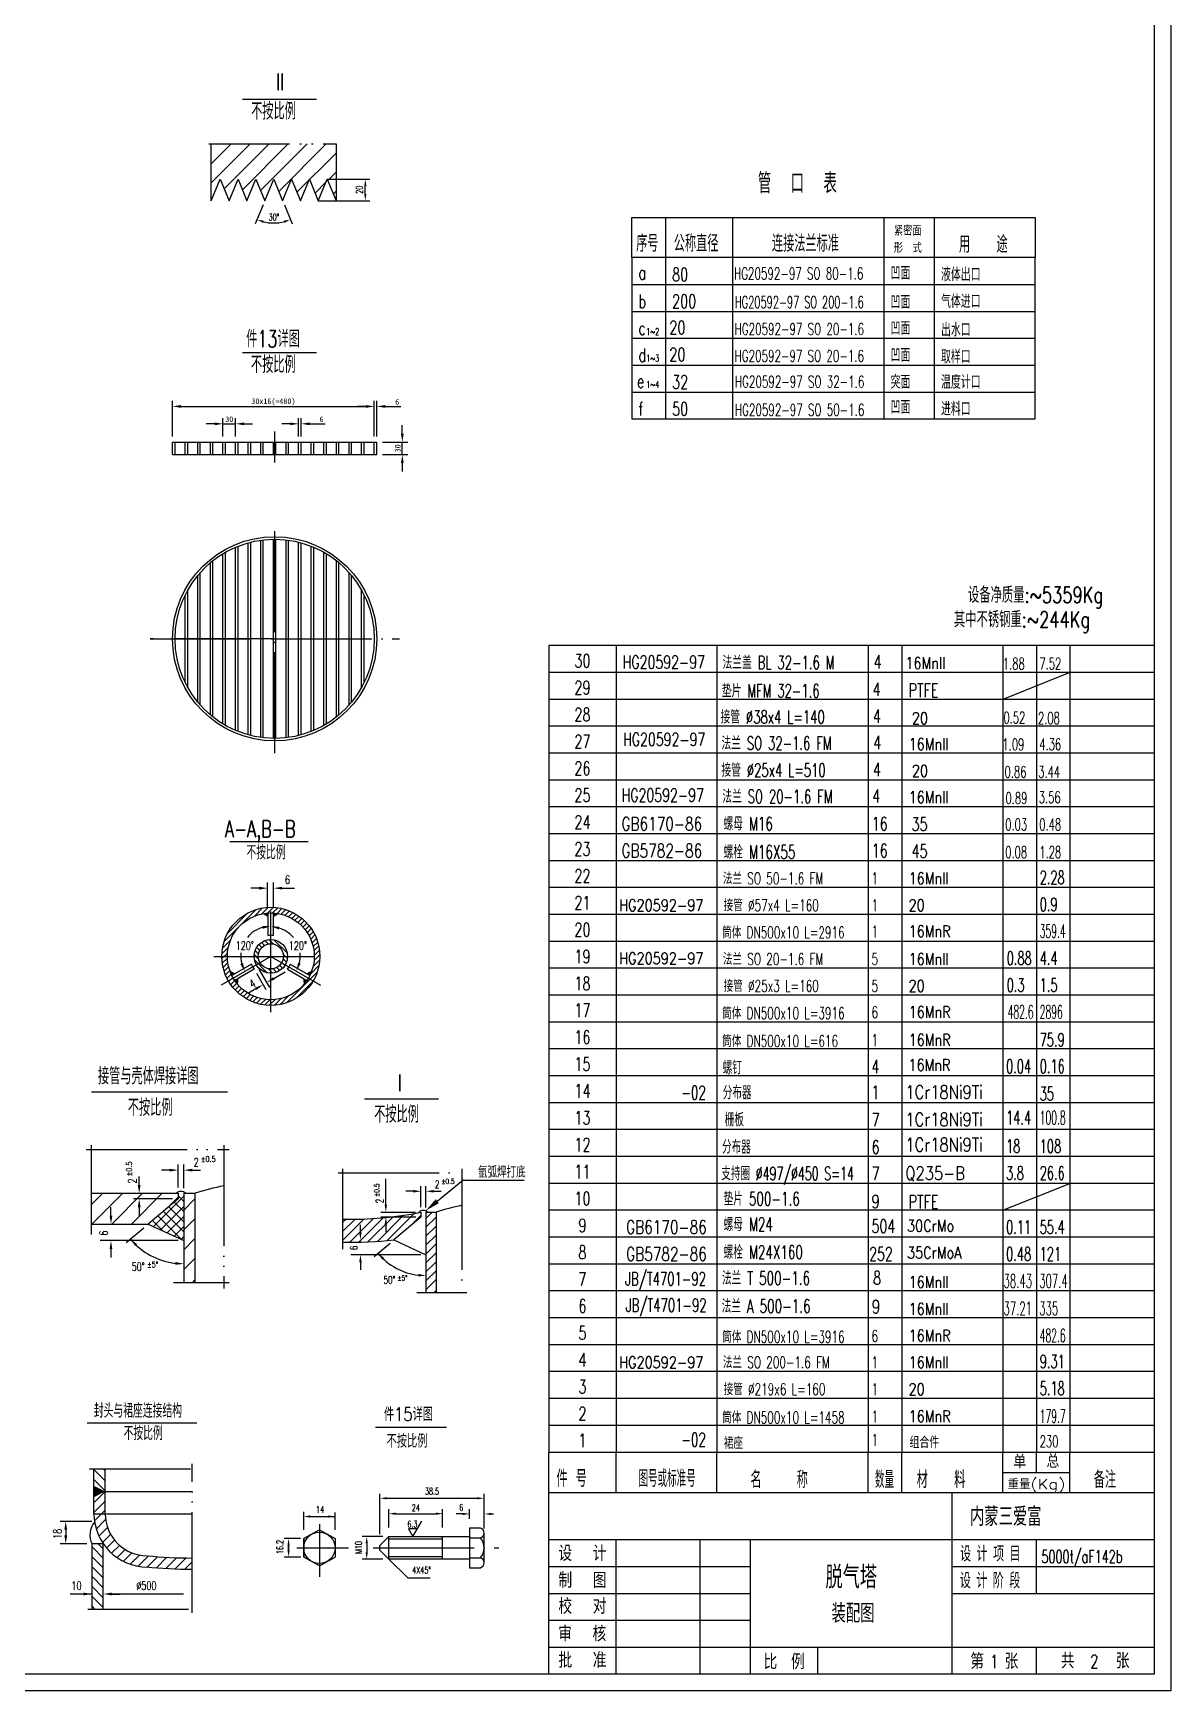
# Model space of a CAD drawing. Extents: x 20656 to 35402, y 221 to 10388.
# Drawn here: x 23724 to 27784, y 308 to 6227 of the extents above; entities that cross this region are included whole.
import ezdxf
from ezdxf.enums import TextEntityAlignment as Align

# ---------------------------------------------------------------- set-up
doc = ezdxf.new("R2010")
doc.units = 0
doc.header["$LTSCALE"] = 12
for name, pattern in [('ACAD_ISO05W100', [34, 24, -3, 0.5, -3, 0.5, -3]), ('DASHDOT-M', [36, 30, -3, 0, -3]), ('DIVIDE-M', [39, 30, -3, 0, -3, 0, -3])]:
    doc.linetypes.add(name, pattern=pattern)
doc.layers.get('0').update_dxf_attribs({"linetype": 'CONTINUOUS'})
for name, color, linetype in [('双点划线', 3, 'ACAD_ISO05W100'), ('粗实线', 4, 'CONTINUOUS'), ('细实线', 7, 'CONTINUOUS')]:
    doc.layers.add(name, color=color, linetype=linetype)
doc.styles.add('HLFSD', font='ROMANS', dxfattribs={"bigfont": 'hlfsd'})
doc.styles.add('HZ', font='romans.shx', dxfattribs={"width": 0.7, "height": 48, "bigfont": 'HLFSD.shx'})
doc.styles.add('ROMANS', font='ROMANS', dxfattribs={"width": 0.7, "height": 6})
doc.styles.add('STYLE1', font='', dxfattribs={"width": 0.7})
doc.styles.get('STYLE1').set_extended_font_data('SimSun')

# ---------------------------------------------------------------- blocks, each defined once
blk = doc.blocks.new('BIG')
at = {"layer": '粗实线', "color": 4, "linetype": 'Continuous'}
for p, q in [((0, 54), (180, 54)), ((0, 0), (0, 54)), ((120, 0), (120, 54)), ((0, 40), (180, 40)), ((20, 0), (20, 40)), ((45, 0), (45, 40)), ((60, 0), (60, 40))]:
    blk.add_line(p, q, dxfattribs=at)
at = {"layer": '细实线', "color": 7, "linetype": 'Continuous'}
for p, q in [((145, 24), (145, 40)), ((0, 32), (60, 32)), ((120, 32), (180, 32)), ((0, 24), (60, 24)), ((120, 24), (180, 24)), ((0, 16), (60, 16)), ((0, 8), (180, 8)), ((80, 0), (80, 8)), ((145, 0), (145, 8))]:
    blk.add_line(p, q, dxfattribs=at)
at = {"color": 7, "linetype": 'Continuous', "style": 'STYLE1', "width": 0.75}
for s, p in [('设   计', (10, 36.12)), ('制   图', (10, 28.12)), ('校   对', (10, 20.42)), ('审   核', (9.94, 12.22)), ('批   准', (10, 4.35)), ('比  例', (70, 3.91)), ('第   张', (132.5, 4.03)), ('共      张', (162.5, 4.15))]:
    blk.add_text(s, height=4, dxfattribs=at).set_placement(p, align=Align.MIDDLE)
at = {"color": 7, "linetype": 'Continuous', "style": 'STYLE1', "width": 0.6}
for s, p in [('设 计 项 目', (122.31, 33.94)), ('设 计 阶 段', (122.23, 25.96))]:
    blk.add_text(s, height=4, dxfattribs=at).set_placement(p)
blk = doc.blocks.new('MLR')
at = {"color": 4}
for p, q in [((0, 0), (0, 12)), ((0, 12), (180, 12)), ((20, 0), (20, 12)), ((50, 0), (50, 12)), ((95, 0), (95, 12)), ((105, 0), (105, 12)), ((135, 0), (135, 12)), ((145, 6), (145, 12)), ((155, 0), (155, 12))]:
    blk.add_line(p, q, dxfattribs=at)
blk.add_line((135, 6), (155, 6))
at = {"style": 'HZ'}
for s, p in [('单', (138.18, 7.18)), ('总', (148.03, 7.33))]:
    blk.add_text(s, height=4, dxfattribs=at).set_placement(p)
for s, width, p in [('件 号', 0.7, (2.27, 1.69)), ('图号或标准号', 0.492204, (26.68, 1.69)), ('名    称', 0.7, (59.95, 1.35)), ('数量', 0.471468, (97, 1.35)), ('材   料', 0.7, (109.4, 1.35)), ('备注', 0.7, (162.07, 1.35))]:
    blk.add_text(s, height=5, dxfattribs=dict(at, width=width)).set_placement(p)
at = {"style": 'HZ', "width": 1.077302}
blk.add_text('重量(Kg)', height=3, dxfattribs=at).set_placement((136.46, 1.01), (153.64, 1.01), align=Align.FIT)
blk = doc.blocks.new('MLF')
blk.add_line((180, 8), (0, 8))
at = {"color": 4}
for p, q in [((0, 8), (0, 0)), ((20, 8), (20, 0)), ((50, 8), (50, 0)), ((95, 8), (95, 0)), ((105, 8), (105, 0)), ((135, 8), (135, 0)), ((145, 8), (145, 0)), ((155, 8), (155, 0))]:
    blk.add_line(p, q, dxfattribs=at)

msp = doc.modelspace()

# ---------------------------------------------------------------- linework, layer by layer
at = {"color": 7, "linetype": 'Continuous'}
for p, q in [((24471.5, 5990.6), (24735.7, 5990.6)), ((25860.2, 5328.9), (27300.2, 5328.9)), ((25860.2, 5232.9), (27300.2, 5232.9)), ((25860.2, 5136.9), (27300.2, 5136.9)), ((24470.7, 5086), (24734.9, 5086)), ((25860.2, 5040.9), (27300.2, 5040.9)), ((25860.2, 4944.9), (27300.2, 4944.9)), ((25860.2, 4848.9), (27300.2, 4848.9)), ((24425.4, 3340.2), (24704.8, 3340.2)), ((24530.3, 3173.6), (24500.3, 3173.6)), ((24560.3, 3104.8), (24560.3, 3193.6)), ((24582.1, 3104.9), (24582.1, 3193.6)), ((24612.1, 3173.6), (24642.1, 3173.6)), ((24642.1, 3173.6), (24656, 3173.6)), ((24520.7, 2869.9), (24554.3, 2811.7)), ((24529.4, 2884.3), (24567.1, 2819.1)), ((24583, 2851.4), (24609, 2866.4)), ((24609, 2866.4), (24622.8, 2874.3)), ((24518.3, 2814), (24492.3, 2799)), ((23931.7, 2445.8), (24417.5, 2445.8)), ((24906.5, 2421.6), (25170.5, 2421.6)), ((24102.2, 2114.2), (24102.2, 2144.2)), ((24211.4, 2166.8), (24181.4, 2166.8)), ((24241.4, 2104.2), (24241.4, 2186.8)), ((24261.4, 2102.5), (24261.4, 2186.8)), ((24291.4, 2166.8), (24321.4, 2166.8)), ((24982.6, 2043.9), (24982.6, 2135.3)), ((25080.8, 2091.3), (25053.8, 2091.3)), ((25107.8, 2034.9), (25107.8, 2109.3)), ((25125.8, 2033.4), (25125.8, 2109.3)), ((25152.8, 2091.3), (25179.8, 2091.3)), ((24001.5, 2004.2), (24001.5, 2034.2)), ((24221.4, 2064.2), (24082.2, 2064.2)), ((24102.2, 2034.2), (24102.2, 2004.2)), ((24055.5, 1908.1), (24118.9, 1961.3)), ((24891.9, 1944.9), (24891.9, 1971.9)), ((25089.8, 1998.9), (24964.6, 1998.9)), ((24982.6, 1971.9), (24982.6, 1944.9)), ((24241.4, 1915.1), (23963.1, 1915.1)), ((24940.5, 1858.5), (24997.6, 1906.3)), ((24001.5, 1885.1), (24001.5, 1855.1)), ((25107.8, 1864.8), (24857.3, 1864.8)), ((24891.9, 1837.8), (24891.9, 1810.8)), ((23916.4, 1264.1), (24308.1, 1264.1)), ((24945.4, 1249.1), (25198.8, 1249.1)), ((24961.4, 867.1), (24961.4, 1011.1)), ((25333.4, 886.8), (25333.4, 1011.1)), ((24689.4, 882.1), (24689.4, 947.1)), ((24985.4, 995.1), (25309.4, 995.1)), ((24993.4, 891.1), (24993.4, 956.1)), ((25185.4, 891.1), (25185.4, 956.1)), ((25281.4, 921.9), (25281.4, 956.1)), ((23932.8, 912.7), (23820.1, 912.7)), ((24713.4, 930.1), (24801.4, 930.1)), ((24801.4, 882.1), (24801.4, 944.1)), ((25017.4, 940.1), (25161.4, 940.1)), ((25079.4, 858.1), (25111.4, 913.5)), ((25257.4, 939.1), (25233.4, 939.1)), ((25355.4, 939.1), (25367.4, 939.1)), ((23915.3, 832.5), (23820.1, 832.5)), ((23840.1, 882.7), (23840.1, 862.5)), ((24678.4, 851.1), (24619.4, 851.1)), ((24635.4, 808.1), (24635.4, 832.1)), ((24972.4, 858.1), (24898.4, 858.1)), ((24914.4, 834.1), (24914.4, 802.1)), ((24993.4, 850.1), (25185.4, 850.1)), ((25063.4, 885.8), (25079.4, 858.1)), ((25095.4, 885.8), (25063.4, 885.8)), ((24679.4, 785), (24619.4, 785)), ((24635.4, 827), (24635.4, 803)), ((24972.4, 778.1), (24898.4, 778.1)), ((25185.4, 786.1), (24993.4, 786.1)), ((24993.4, 778.1), (25060.9, 710.5)), ((25060.9, 710.5), (25140.9, 710.5)), ((23934, 653.3), (23856.1, 653.3)), ((24260.8, 653.3), (24004, 653.3)), ((24004, 653.3), (24034, 653.3))]:
    msp.add_line(p, q, dxfattribs=at)
at = {"color": 0, "linetype": 'Continuous'}
for p, q in [((24359.7, 5760), (24430.5, 5830.8)), ((24359.7, 5692.1), (24498.4, 5830.8)), ((24405.7, 5670.3), (24566.3, 5830.8)), ((24470.6, 5667.3), (24634.1, 5830.8)), ((24535.5, 5664.3), (24702, 5830.8)), ((24600.3, 5661.2), (24769.9, 5830.8)), ((24665.2, 5658.2), (24805, 5798)), ((24730.1, 5655.2), (24768.7, 5693.9)), ((24775.1, 5700.2), (24805, 5730.2)), ((24795, 5652.2), (24805, 5662.3)), ((24405.2, 2982.8), (24519.6, 3097.2)), ((24418.1, 3013.4), (24489, 3084.2)), ((24514.1, 3074), (24542.9, 3102.8)), ((24539.6, 3081.8), (24562.8, 3105)), ((24560.3, 3084.8), (24580.5, 3105)), ((24578.3, 3085.1), (24596.7, 3103.5)), ((24594.5, 3083.6), (24611.6, 3100.7)), ((24609.2, 3080.7), (24625.4, 3096.9)), ((24622.9, 3076.7), (24638.4, 3092.2)), ((24635.5, 3071.7), (24650.5, 3086.7)), ((24647.3, 3065.8), (24662, 3080.4)), ((24658.3, 3059.1), (24672.7, 3073.5)), ((24668.5, 3051.6), (24682.7, 3065.8)), ((24678, 3043.4), (24692.2, 3057.6)), ((24686.8, 3034.5), (24700.9, 3048.7)), ((24694.9, 3024.9), (24709.1, 3039.2)), ((24702.2, 3014.6), (24716.6, 3029)), ((24397.4, 2939.6), (24420.6, 2962.8)), ((24399.6, 2959.5), (24428.4, 2988.3)), ((24532.5, 2951.5), (24521.5, 2962.5)), ((24540, 2961.7), (24529.4, 2972.3)), ((24550, 2969.4), (24539.1, 2980.3)), ((24562.8, 2974.3), (24550.8, 2986.3)), ((24580.3, 2974.5), (24565, 2989.8)), ((24631.1, 2941.3), (24583.2, 2989.2)), ((24708.7, 3003.5), (24723.4, 3018.2)), ((24714.5, 2991.5), (24729.6, 3006.6)), ((24719.4, 2978.7), (24735, 2994.3)), ((24723.2, 2964.9), (24739.5, 2981.2)), ((24725.9, 2949.9), (24743.2, 2967.2)), ((24397.3, 2921.9), (24417.6, 2942.1)), ((24398.9, 2905.7), (24417.3, 2924.1)), ((24401.6, 2890.8), (24418.7, 2907.9)), ((24528.2, 2920.5), (24512.4, 2936.3)), ((24559.4, 2871.6), (24513.5, 2917.5)), ((24527.9, 2938.5), (24515.7, 2950.7)), ((24622.2, 2897.2), (24611.3, 2908.1)), ((24628.2, 2908.9), (24616.2, 2920.9)), ((24631.7, 2923.1), (24616.4, 2938.4)), ((24722.8, 2893.7), (24746.7, 2917.6)), ((24726.4, 2915), (24747, 2935.7)), ((24727.1, 2933.4), (24745.8, 2952.1)), ((24405.4, 2876.9), (24421.6, 2893.1)), ((24410.2, 2864), (24425.7, 2879.5)), ((24415.7, 2851.8), (24430.7, 2866.8)), ((24421.9, 2840.4), (24436.6, 2855)), ((24428.9, 2829.7), (24443.3, 2844.1)), ((24578.2, 2870.5), (24562.4, 2886.3)), ((24592.6, 2873.8), (24580.4, 2886)), ((24604.4, 2879.6), (24593.4, 2890.6)), ((24614.2, 2887.5), (24603.6, 2898.1)), ((24629.2, 2764.8), (24737.6, 2873.2)), ((24713.6, 2866.9), (24744, 2897.3)), ((24436.5, 2819.6), (24450.7, 2833.8)), ((24444.8, 2810.2), (24458.9, 2824.4)), ((24453.7, 2801.4), (24467.8, 2815.6)), ((24463.2, 2793.3), (24477.4, 2807.5)), ((24473.4, 2785.8), (24487.8, 2800.2)), ((24484.2, 2778.9), (24498.9, 2793.6)), ((24495.8, 2772.8), (24510.8, 2787.9)), ((24508, 2767.4), (24523.7, 2783)), ((24605.1, 2758.4), (24635.5, 2788.8)), ((24662.3, 2780.3), (24722.1, 2840)), ((24521.1, 2762.8), (24537.5, 2779.2)), ((24535.2, 2759.2), (24552.5, 2776.5)), ((24550.3, 2756.6), (24568.9, 2775.3)), ((24566.7, 2755.3), (24587.3, 2776)), ((24584.7, 2755.7), (24608.6, 2779.6)), ((23930.8, 2042.4), (23972.6, 2084.2)), ((23933.4, 1974.2), (24043.3, 2084.2)), ((24004.1, 1974.2), (24114, 2084.2)), ((24074.8, 1974.2), (24184.8, 2084.2)), ((24204.4, 2033), (24241.4, 2070.1)), ((24261.4, 2023.8), (24301.4, 2063.8)), ((25125.8, 1994.4), (25148.4, 2016.9)), ((24261.4, 1953.1), (24301.4, 1993.1)), ((24828.3, 1915.6), (24905.1, 1992.4)), ((24828.3, 1979.3), (24841.1, 1992)), ((24828.3, 1947.5), (24872.6, 1991.8)), ((24854, 1909.5), (24938.5, 1994)), ((24885.9, 1909.6), (24973, 1996.7)), ((24918.7, 1910.6), (25008.6, 2000.5)), ((24952.4, 1912.5), (25045.5, 2005.6)), ((24987.1, 1915.3), (25083.9, 2012.1)), ((25074.5, 1970.9), (25107.8, 2004.3)), ((25125.8, 1962.6), (25161.8, 1998.6)), ((25125.8, 1930.7), (25161.8, 1966.7)), ((24261.4, 1882.4), (24301.4, 1922.4)), ((25125.8, 1898.9), (25161.8, 1934.9)), ((25125.8, 1867.1), (25161.8, 1903.1)), ((24261.4, 1811.7), (24301.4, 1851.7)), ((25125.8, 1835.3), (25161.8, 1871.3)), ((25125.8, 1803.5), (25161.8, 1839.5)), ((25125.8, 1771.6), (25161.8, 1807.6)), ((25125.8, 1739.8), (25161.8, 1775.8)), ((24292.5, 1764.5), (24301.4, 1773.4)), ((25153.8, 1729.2), (25161.8, 1737.2)), ((23980.8, 1057.6), (23940.8, 1097.6)), ((23980.8, 1092.9), (23974, 1099.7)), ((23980.8, 1022.2), (23940.8, 1062.2)), ((23942.5, 981.4), (23980.8, 1019.7)), ((23940.8, 944.3), (23980.8, 984.3)), ((23942.5, 914.4), (23980.8, 952.7)), ((23948.8, 885.3), (23982.3, 918.8)), ((23958.5, 859.7), (23989.2, 890.3)), ((23974, 814.7), (23956.2, 832.5)), ((23971.1, 836.9), (24000.2, 866)), ((23986.1, 816.6), (24014.5, 845)), ((23974, 781.6), (23934, 821.6)), ((23974, 746.2), (23934, 786.2)), ((24003.6, 798.6), (24031.9, 827)), ((24023.3, 783.1), (24052.2, 812)), ((24045.6, 769.9), (24075.8, 800.2)), ((24070.5, 759.5), (24103.3, 792.3)), ((24098.8, 752.4), (24135.6, 789.3)), ((24131.2, 749.5), (24168.1, 786.4)), ((24163.7, 746.7), (24201.3, 784.3)), ((24196.9, 744.5), (24235.1, 782.7)), ((24230.6, 742.9), (24269.7, 781.9)), ((23974, 710.8), (23934, 750.8)), ((23974, 675.5), (23934, 715.5)), ((24265.1, 742), (24290.8, 767.7)), ((23974, 640.1), (23934, 680.1)), ((23974, 604.8), (23934, 644.8)), ((23943.7, 599.7), (23934, 609.4))]:
    msp.add_line(p, q, dxfattribs=at)
at = {"color": 4, "linetype": 'Continuous'}
for p, q in [((24359.7, 5627.9), (24391.5, 5704.7)), ((24391.5, 5704.7), (24423.3, 5627.9)), ((24423.3, 5627.9), (24455.1, 5704.7)), ((24455.1, 5704.7), (24486.9, 5627.9)), ((24486.9, 5627.9), (24518.7, 5704.7)), ((24518.7, 5704.7), (24550.5, 5627.9)), ((24550.5, 5627.9), (24582.3, 5704.7)), ((24582.3, 5704.7), (24614.2, 5627.9)), ((24614.2, 5627.9), (24646, 5704.7)), ((24646, 5704.7), (24677.8, 5627.9)), ((24677.8, 5627.9), (24709.6, 5704.7)), ((24709.6, 5704.7), (24741.4, 5627.9)), ((24741.4, 5627.9), (24773.2, 5704.7)), ((24773.2, 5704.7), (24805, 5627.9)), ((25860.2, 5424.9), (25860.2, 5568.9)), ((25860.2, 5568.9), (27300.2, 5568.9)), ((25980.2, 5568.9), (25980.2, 5424.9)), ((26220.2, 5568.9), (26220.2, 5424.9)), ((26760.2, 5568.9), (26760.2, 5424.9)), ((26940.2, 5568.9), (26940.2, 5424.9)), ((27300.2, 5568.9), (27300.2, 5424.9)), ((25860.2, 5424.9), (25860.2, 5328.9)), ((27300.2, 5424.9), (25860.2, 5424.9)), ((25980.2, 5424.9), (25980.2, 5328.9)), ((26220.2, 5424.9), (26220.2, 5328.9)), ((26760.2, 5424.9), (26760.2, 5328.9)), ((26940.2, 5424.9), (26940.2, 5328.9)), ((27300.2, 5328.9), (27300.2, 5424.9)), ((25860.2, 5328.9), (25860.2, 5232.9)), ((25980.2, 5328.9), (25980.2, 5232.9)), ((26220.2, 5328.9), (26220.2, 5232.9)), ((26760.2, 5328.9), (26760.2, 5232.9)), ((26940.2, 5328.9), (26940.2, 5232.9)), ((27300.2, 5232.9), (27300.2, 5328.9)), ((25860.2, 5232.9), (25860.2, 5136.9)), ((25980.2, 5232.9), (25980.2, 5136.9)), ((26220.2, 5232.9), (26220.2, 5136.9)), ((26760.2, 5232.9), (26760.2, 5136.9)), ((26940.2, 5232.9), (26940.2, 5136.9)), ((27300.2, 5136.9), (27300.2, 5232.9)), ((25860.2, 5136.9), (25860.2, 5040.9)), ((25980.2, 5136.9), (25980.2, 5040.9)), ((26220.2, 5136.9), (26220.2, 5040.9)), ((26760.2, 5136.9), (26760.2, 5040.9)), ((26940.2, 5136.9), (26940.2, 5040.9)), ((27300.2, 5040.9), (27300.2, 5136.9)), ((25860.2, 5040.9), (25860.2, 4944.9)), ((25980.2, 5040.9), (25980.2, 4944.9)), ((26220.2, 5040.9), (26220.2, 4944.9)), ((26760.2, 5040.9), (26760.2, 4944.9)), ((26940.2, 5040.9), (26940.2, 4944.9)), ((27300.2, 4944.9), (27300.2, 5040.9)), ((25860.2, 4944.9), (25860.2, 4848.9)), ((25980.2, 4944.9), (25980.2, 4848.9)), ((26220.2, 4944.9), (26220.2, 4848.9)), ((26760.2, 4944.9), (26760.2, 4848.9)), ((26940.2, 4944.9), (26940.2, 4848.9)), ((27300.2, 4848.9), (27300.2, 4944.9)), ((24221.3, 4766.6), (24950.3, 4766.6)), ((24221.3, 4721.6), (24221.3, 4766.6)), ((24230.3, 4721.6), (24230.3, 4766.6)), ((24266.3, 4721.6), (24266.3, 4766.6)), ((24275.3, 4721.6), (24275.3, 4766.6)), ((24311.3, 4721.6), (24311.3, 4766.6)), ((24320.3, 4721.6), (24320.3, 4766.6)), ((24356.3, 4721.6), (24356.3, 4766.6)), ((24365.3, 4721.6), (24365.3, 4766.6)), ((24401.3, 4721.6), (24401.3, 4766.6)), ((24410.3, 4721.6), (24410.3, 4766.6)), ((24446.3, 4721.6), (24446.3, 4766.6)), ((24455.3, 4721.6), (24455.3, 4766.6)), ((24491.3, 4721.6), (24491.3, 4766.6)), ((24500.3, 4721.6), (24500.3, 4766.6)), ((24536.3, 4721.6), (24536.3, 4766.6)), ((24545.3, 4721.6), (24545.3, 4766.6)), ((24581.3, 4721.6), (24581.3, 4766.6)), ((24590.3, 4721.6), (24590.3, 4766.6)), ((24626.3, 4721.6), (24626.3, 4766.6)), ((24635.3, 4721.6), (24635.3, 4766.6)), ((24671.3, 4721.6), (24671.3, 4766.6)), ((24680.3, 4721.6), (24680.3, 4766.6)), ((24716.3, 4721.6), (24716.3, 4766.6)), ((24725.3, 4721.6), (24725.3, 4766.6)), ((24761.3, 4721.6), (24761.3, 4766.6)), ((24770.3, 4721.6), (24770.3, 4766.6)), ((24806.3, 4721.6), (24806.3, 4766.6)), ((24815.3, 4721.6), (24815.3, 4766.6)), ((24851.3, 4721.6), (24851.3, 4766.6)), ((24860.3, 4721.6), (24860.3, 4766.6)), ((24896.3, 4721.6), (24896.3, 4766.6)), ((24905.3, 4721.6), (24905.3, 4766.6)), ((24941.3, 4721.6), (24941.3, 4766.6)), ((24950.3, 4721.6), (24950.3, 4766.6)), ((24221.3, 4721.6), (24950.3, 4721.6)), ((24562.1, 3004.6), (24562.1, 3084.9)), ((24582.1, 3004.6), (24582.1, 3084.9)), ((24502.8, 2901.7), (24433.2, 2861.6)), ((24641.5, 2901.7), (24711.1, 2861.6)), ((24512.8, 2884.4), (24443.2, 2844.2)), ((24631.5, 2884.4), (24701.1, 2844.2)), ((23930.8, 2084.2), (24241.4, 2084.2)), ((24241.4, 2084.2), (24241.4, 2064.2)), ((24261.4, 2084.2), (24261.4, 1764.5)), ((24261.4, 2084.2), (24301.4, 2084.2)), ((24301.4, 2084.2), (24301.4, 1764.5)), ((24241.4, 2064.2), (24134.2, 1974.2)), ((25107.8, 2016.9), (25107.8, 1998.9)), ((25125.8, 2016.9), (25125.8, 1729.2)), ((25125.8, 2016.9), (25161.8, 2016.9)), ((25161.8, 2016.9), (25161.8, 1729.2)), ((23930.8, 1974.2), (24134.2, 1974.2)), ((24134.2, 1974.2), (24261.4, 1915.1)), ((25107.8, 1998.9), (25011.3, 1917.9)), ((25011.3, 1917.9), (25125.8, 1864.8)), ((23940.8, 939.7), (23940.8, 1099.7)), ((23980.8, 939.7), (23980.8, 1099.7)), ((23980.8, 939.7), (23980.8, 1099.7)), ((23980.8, 1019.7), (24290.8, 1019.7)), ((25281.4, 888.9), (25281.4, 747.3)), ((25320.5, 888.9), (25281.4, 888.9)), ((23934, 599.7), (23934, 832.5)), ((23974, 832.5), (23934, 832.5)), ((23974, 599.7), (23974, 832.5)), ((24745.4, 882.1), (24689.4, 851.1)), ((24689.4, 851.1), (24689.4, 785)), ((24689.4, 785), (24689.4, 851.1)), ((24745.4, 882.1), (24801.4, 851.1)), ((24801.4, 851.1), (24801.4, 785)), ((24993.4, 858.1), (24961.4, 826.1)), ((24993.4, 858.1), (25281.4, 858.1)), ((24993.4, 778.1), (24993.4, 858.1)), ((25185.4, 778.1), (25185.4, 858.1)), ((25281.4, 853.5), (25320.5, 853.5)), ((25333.4, 764.6), (25333.4, 871.5)), ((24745.4, 754.1), (24689.4, 785)), ((24745.4, 754.1), (24801.4, 785)), ((24961.4, 810.1), (24961.4, 826.1)), ((24993.4, 778.1), (24961.4, 810.1)), ((25281.4, 778.1), (24993.4, 778.1)), ((25281.4, 782.7), (25320.5, 782.7)), ((25281.4, 747.3), (25320.5, 747.3))]:
    msp.add_line(p, q, dxfattribs=at)
for p, q in [((24544.4, 5613.1), (24516.5, 5545.8)), ((24620.3, 5613.1), (24648.2, 5545.8)), ((24221.3, 4786.6), (24221.3, 4913.7)), ((24941.3, 4786.6), (24941.3, 4913.7)), ((24950.3, 4786.6), (24950.3, 4913.7)), ((24251.3, 4893.7), (24911.3, 4893.7)), ((24911.3, 4893.7), (24881.3, 4893.7)), ((24980.3, 4893.7), (25036.1, 4893.7)), ((24371.3, 4831.6), (24341.3, 4831.6)), ((24401.3, 4786.6), (24401.3, 4851.6)), ((24401.3, 4831.6), (24446.3, 4831.6)), ((24446.3, 4786.6), (24446.3, 4851.6)), ((24476.3, 4831.6), (24506.3, 4831.6)), ((24641.3, 4831.6), (24611.3, 4831.6)), ((24671.3, 4786.6), (24671.3, 4851.6)), ((24680.3, 4786.6), (24680.3, 4851.6)), ((24710.3, 4831.6), (24766.1, 4831.6)), ((25041.4, 4796.6), (25041.4, 4826.6)), ((24970.3, 4766.6), (25061.4, 4766.6)), ((25041.4, 4721.6), (25041.4, 4766.6)), ((24970.3, 4721.6), (25061.4, 4721.6)), ((25041.4, 4691.6), (25041.4, 4661.6)), ((27424.4, 3943.5), (27184.4, 3847.5)), ((24153.4, 1965.3), (24261.4, 2073.3)), ((24261.4, 2054.5), (24241.4, 2074.5)), ((27184.4, 2023.5), (27424.4, 2119.5)), ((24178, 1953.9), (24261.4, 2037.3)), ((24261.4, 1946.7), (24188.4, 2019.7)), ((24261.4, 1982.6), (24208, 2036.1)), ((24261.4, 2018.5), (24227.5, 2052.5)), ((24186.3, 1950), (24149.4, 1986.9)), ((24253.3, 1918.9), (24168.9, 2003.3)), ((24202.5, 1942.5), (24261.4, 2001.4)), ((24227, 1931.1), (24261.4, 1965.5)), ((24251.6, 1919.7), (24261.4, 1929.6))]:
    msp.add_line(p, q)
at = {"color": 1, "linetype": 'DASHDOT-M'}
for p, q in [((24585.8, 4693.5), (24585.8, 4804.3)), ((24585.8, 3655.8), (24585.8, 4461.9)), ((24140.9, 4064), (25031.3, 4064)), ((24585.8, 4064), (24140.9, 4064)), ((24572.1, 2730.4), (24572.1, 3135.2)), ((24368.9, 2930.2), (24776.5, 2930.2)), ((24572.1, 2930.2), (24394.7, 2827.8)), ((24572.1, 2930.2), (24749.6, 2827.8)), ((23940.8, 939.7), (24290.8, 939.7)), ((24745.4, 903.1), (24745.4, 714.1)), ((24665.4, 818.1), (24849.4, 818.1)), ((24937.4, 818.1), (25385.4, 818.1))]:
    msp.add_line(p, q, dxfattribs=at)
at = {"color": 3, "linetype": 'DIVIDE-M'}
for p, q in [((23930.8, 2255.8), (23930.8, 1937.2)), ((24404, 2255.8), (24404, 1744.6)), ((23913.2, 2240.3), (24423.9, 2240.3)), ((24812.4, 2157.4), (25272.1, 2157.4)), ((24828.3, 2171.3), (24828.3, 1884.6)), ((25254.2, 2171.3), (25254.2, 1711.3)), ((24423.9, 1764.5), (24225, 1764.5)), ((25272.1, 1729.2), (25093, 1729.2)), ((23924.8, 1099.7), (24304.7, 1099.7)), ((24290.8, 586), (24290.8, 1118)), ((23918.7, 599.7), (24309.1, 599.7))]:
    msp.add_line(p, q, dxfattribs=at)
at = {"color": 4}
msp.add_line((26164.4, 1927.5), (26164.4, 1831.5), dxfattribs=at)
at = {"color": 4, "linetype": 'Continuous'}
for centre, radius in [((24572.1, 2930.2), 175), ((24572.1, 2930.2), 155), ((24572.1, 2930.2), 60), ((24572.1, 2930.2), 45), ((24745.4, 818.1), 56)]:
    msp.add_circle(centre, radius, dxfattribs=at)
msp.add_arc((24582.3, 5704.7), 156, 256.32624, 283.67376)
at = {"color": 7, "linetype": 'Continuous'}
for centre, radius, start, end in [((24572.1, 2930.2), 107.4, 106.06423, 141.24747), ((24572.1, 2930.2), 104.9, 39.92197, 73.55039), ((24572.1, 2930.2), 107.4, 173.27897, 193.93577), ((24572.1, 2930.2), 104.9, 346.44961, 6.83488), ((24261.4, 2080.9), 248.8, 220, 263.08851), ((25125.8, 2014), 224, 220, 263.08851)]:
    msp.add_arc(centre, radius, start, end, dxfattribs=at)
at = {"color": 4, "linetype": 'Continuous'}
for centre, radius, start, end in [((24572.1, 2930.2), 75, 82.33774, 97.66226), ((24572.1, 2930.2), 75, 202.33774, 217.66226), ((24572.1, 2930.2), 75, 322.33774, 337.66226), ((24251.5, 2067.9), 23.2, 44.38461, 135.61539), ((24672.7, 880.5), 1259.6, 102.3133, 107.14057), ((25116.9, 2002.3), 20.9, 44.38461, 141.0861), ((25496, 933.6), 1133.7, 102.3133, 107.14057), ((23996.1, 864.1), 69.7, 139.48652, 207.0065), ((24130.8, 939.7), 190, 180, 270), ((24130.8, 939.7), 150, 180, 270), ((25314.8, 871.2), 18.6, 287.94404, 72.05596), ((25278.3, 818.1), 55.1, 320.04294, 39.95706), ((24290.5, 2392.3), 1610.5, 264.31087, 270.0125), ((25314.8, 765), 18.6, 287.94404, 72.05596), ((24290.5, 2392.3), 1650.5, 264.31087, 270.0125)]:
    msp.add_arc(centre, radius, start, end, dxfattribs=at)
for points in [[(24544.2, 5549.4), (24546.7, 5557), (24522.7, 5560.6)], [(24618, 5557), (24620.5, 5549.4), (24642, 5560.6)], [(24251.3, 4898.7), (24251.3, 4888.7), (24221.3, 4893.7)], [(24911.3, 4898.7), (24911.3, 4888.7), (24941.3, 4893.7)], [(24980.3, 4898.7), (24980.3, 4888.7), (24950.3, 4893.7)], [(24371.3, 4836.6), (24371.3, 4826.6), (24401.3, 4831.6)], [(24476.3, 4836.6), (24476.3, 4826.6), (24446.3, 4831.6)], [(24641.3, 4836.6), (24641.3, 4826.6), (24671.3, 4831.6)], [(24710.3, 4836.6), (24710.3, 4826.6), (24680.3, 4831.6)], [(25036.4, 4796.6), (25046.4, 4796.6), (25041.4, 4766.6)], [(25036.4, 4691.6), (25046.4, 4691.6), (25041.4, 4721.6)]]:
    msp.add_solid(points)
at = {"color": 7, "linetype": 'Continuous'}
for points in [[(24530.3, 3178.6), (24530.3, 3168.6), (24560.3, 3173.6)], [(24612.1, 3178.6), (24612.1, 3168.6), (24582.1, 3173.6)], [(24562.1, 3084.9), (24562.1, 3069.8), (24542.6, 3082.4)], [(24582.1, 3084.9), (24582.1, 3069.8), (24601.6, 3082.4)], [(24541.7, 3038.3), (24543.1, 3028.4), (24572.1, 3037.6)], [(24601.1, 3025.8), (24602.5, 3035.7), (24572.1, 3037.9)], [(24472.6, 2906.3), (24463.3, 2902.5), (24479.2, 2876.6)], [(24678.7, 2903.8), (24669.4, 2907.5), (24662.9, 2877.8)], [(24433.2, 2861.6), (24446.2, 2869.1), (24425.6, 2879.7)], [(24443.2, 2844.2), (24456.2, 2851.8), (24455.1, 2828.6)], [(24580.5, 2855.7), (24585.5, 2847.1), (24557.1, 2836.4)], [(24701.1, 2844.2), (24688, 2851.8), (24689.2, 2828.6)], [(24711.1, 2861.6), (24698, 2869.1), (24718.7, 2879.7)], [(24515.8, 2818.4), (24520.8, 2809.7), (24544.3, 2829)], [(24211.4, 2161.8), (24211.4, 2171.8), (24241.4, 2166.8)], [(24291.4, 2161.8), (24291.4, 2171.8), (24261.4, 2166.8)], [(24107.2, 2114.2), (24097.2, 2114.2), (24102.2, 2084.2)], [(25080.8, 2086.8), (25080.8, 2095.8), (25107.8, 2091.3)], [(25152.8, 2086.8), (25152.8, 2095.8), (25125.8, 2091.3)], [(24107.2, 2034.2), (24097.2, 2034.2), (24102.2, 2064.2)], [(24987.1, 2043.9), (24978.1, 2043.9), (24982.6, 2016.9)], [(24006.5, 2004.2), (23996.5, 2004.2), (24001.5, 1974.2)], [(24987.1, 1971.9), (24978.1, 1971.9), (24982.6, 1998.9)], [(24006.5, 1885.1), (23996.5, 1885.1), (24001.5, 1915.1)], [(24095.1, 1902.6), (24087.8, 1895.8), (24070.8, 1921)], [(24896.4, 1944.9), (24887.4, 1944.9), (24891.9, 1917.9)], [(24231.8, 1838.9), (24231.2, 1828.9), (24261.4, 1832.1)], [(24896.4, 1837.8), (24887.4, 1837.8), (24891.9, 1864.8)], [(24976.1, 1853.5), (24969.6, 1847.3), (24954.3, 1870)], [(25099.2, 1796.2), (25098.6, 1787.2), (25125.8, 1790)], [(23940.8, 1039.3), (23980.8, 1019.7), (23940.8, 998.8)], [(24985.4, 999.1), (24985.4, 991.1), (24961.4, 995.1)], [(25309.4, 999.1), (25309.4, 991.1), (25333.4, 995.1)], [(23845.1, 882.7), (23835.1, 882.7), (23840.1, 912.7)], [(24713.4, 934.1), (24713.4, 926.1), (24689.4, 930.1)], [(24777.4, 934.1), (24777.4, 926.1), (24801.4, 930.1)], [(25017.4, 944.1), (25017.4, 936.1), (24993.4, 940.1)], [(25161.4, 944.1), (25161.4, 936.1), (25185.4, 940.1)], [(25257.4, 943.1), (25257.4, 935.1), (25281.4, 939.1)], [(25358.4, 943.1), (25358.4, 935.1), (25334.4, 939.1)], [(23845.1, 862.5), (23835.1, 862.5), (23840.1, 832.5)], [(24631.4, 827), (24639.4, 827), (24635.4, 851)], [(24910.4, 834.1), (24918.4, 834.1), (24914.4, 858.1)], [(24631.4, 810.1), (24639.4, 810.1), (24635.4, 786.1)], [(24910.4, 802.1), (24918.4, 802.1), (24914.4, 778.1)], [(23904, 648.3), (23904, 658.3), (23934, 653.3)], [(24004, 648.3), (24004, 658.3), (23974, 653.3)], [(24004, 648.3), (24004, 658.3), (23974, 653.3)]]:
    msp.add_solid(points, dxfattribs=at)
at = {"layer": '双点划线', "color": 3, "linetype": 'ACAD_ISO05W100'}
for p, q in [((24351.3, 5830.8), (24805, 5830.8)), ((24359.7, 5627.9), (24359.7, 5830.8)), ((24805, 5830.8), (24805, 5627.9))]:
    msp.add_line(p, q, dxfattribs=at)
at = {"layer": '粗实线', "color": 4, "linetype": 'Continuous'}
for p, q in [((27724.4, 10327.5), (27724.4, 367.5)), ((24446.3, 3737), (24446.3, 4390.9)), ((24455.3, 3733.3), (24455.3, 4394.6)), ((24491.3, 3721.3), (24491.3, 4406.7)), ((24500.3, 3718.9), (24500.3, 4409)), ((24536.3, 3711.9), (24536.3, 4416)), ((24545.3, 3710.8), (24545.3, 4417.1)), ((24581.3, 3708.5), (24581.3, 4419.4)), ((24590.3, 3708.5), (24590.3, 4419.4)), ((24626.3, 3710.8), (24626.3, 4417.1)), ((24635.3, 3711.9), (24635.3, 4416)), ((24671.3, 3718.9), (24671.3, 4409)), ((24680.3, 3721.3), (24680.3, 4406.7)), ((24716.3, 3733.3), (24716.3, 4394.6)), ((24725.3, 3737), (24725.3, 4390.9)), ((24356.3, 3792.5), (24356.3, 4335.5)), ((24365.3, 3785.1), (24365.3, 4342.8)), ((24401.3, 3760.1), (24401.3, 4367.8)), ((24410.3, 3754.8), (24410.3, 4373.1)), ((24761.3, 3754.8), (24761.3, 4373.1)), ((24770.3, 3760.1), (24770.3, 4367.8)), ((24806.3, 3785.1), (24806.3, 4342.8)), ((24815.3, 3792.5), (24815.3, 4335.5)), ((24311.3, 3838.1), (24311.3, 4289.9)), ((24320.3, 3827.6), (24320.3, 4300.4)), ((24851.3, 3827.6), (24851.3, 4300.4)), ((24860.3, 3838.1), (24860.3, 4289.9)), ((24266.3, 3908.1), (24266.3, 4219.8)), ((24275.3, 3890.8), (24275.3, 4237.1)), ((24896.3, 3890.8), (24896.3, 4237.1)), ((24905.3, 3908.1), (24905.3, 4219.8)), ((27724.4, 367.5), (20956.4, 367.5))]:
    msp.add_line(p, q, dxfattribs=at)
for radius in [364.5, 355.5]:
    msp.add_circle((24585.8, 4064), radius, dxfattribs=at)
for centre, radius, start, end in [((24865.7, 3171.5), 1179.8, 268.18499, 281.84514), ((24865.7, 3171.3), 1261.8, 268.30298, 276.62919)]:
    msp.add_arc(centre, radius, start, end, dxfattribs=at)
at = {"layer": '细实线', "color": 7, "linetype": 'Continuous'}
for p, q in [((27784.4, 10387.5), (27784.4, 307.5)), ((27784.4, 307.5), (20656.4, 307.5))]:
    msp.add_line(p, q, dxfattribs=at)
at = {"layer": '细实线', "color": 7}
for p, q in [((24773.2, 5704.7), (24925.4, 5704.7)), ((24741.4, 5627.9), (24925.4, 5627.9)), ((24909.4, 5651.9), (24909.4, 5680.7)), ((24964.6, 2016.9), (25088.3, 2016.9))]:
    msp.add_line(p, q, dxfattribs=at)
at = {"layer": '细实线'}
for p, q in [((25166.3, 2056), (25257.6, 2131)), ((25257.6, 2131), (25476.6, 2131))]:
    msp.add_line(p, q, dxfattribs=at)
at = {"layer": '细实线', "color": 7}
for points in [[(24905.4, 5680.7), (24913.4, 5680.7), (24909.4, 5704.7)], [(24905.4, 5651.9), (24913.4, 5651.9), (24909.4, 5627.9)]]:
    msp.add_solid(points, dxfattribs=at)
at = {"layer": '细实线'}
msp.add_solid([(25172, 2049), (25124.6, 2021.7), (25160.6, 2062.9)], dxfattribs=at)

# ---------------------------------------------------------------- block references
at = {"xscale": 12, "yscale": 12, "zscale": 12}
for name, p in [('MLF', (25564.4, 3943.5)), ('MLF', (25564.4, 3847.5)), ('MLF', (25564.4, 3751.5)), ('MLF', (25564.4, 3655.5)), ('MLF', (25564.4, 3559.5)), ('MLF', (25564.4, 3463.5)), ('MLF', (25564.4, 3367.5)), ('MLF', (25564.4, 3271.5)), ('MLF', (25564.4, 3175.5)), ('MLF', (25564.4, 3079.5)), ('MLF', (25564.4, 2983.5)), ('MLF', (25564.4, 2887.5)), ('MLF', (25564.4, 2791.5)), ('MLF', (25564.4, 2695.5)), ('MLF', (25564.4, 2599.5)), ('MLF', (25564.4, 2503.5)), ('MLF', (25564.4, 2407.5)), ('MLF', (25564.4, 2311.5)), ('MLF', (25564.4, 2215.5)), ('MLF', (25564.4, 2119.5)), ('MLF', (25564.4, 2023.5)), ('MLF', (25564.4, 1927.5)), ('MLF', (25564.4, 1831.5)), ('MLF', (25564.4, 1735.5)), ('MLF', (25564.4, 1639.5)), ('MLF', (25564.4, 1543.5)), ('MLF', (25564.4, 1447.5)), ('MLF', (25564.4, 1351.5)), ('MLF', (25564.4, 1255.5)), ('MLF', (25564.4, 1159.5)), ('MLR', (25564.4, 1015.5))]:
    msp.add_blockref(name, p, dxfattribs=at)
at = {"layer": '粗实线', "color": 4, "linetype": 'Continuous', "xscale": 12, "yscale": 12, "zscale": 12}
msp.add_blockref('BIG', (25564.4, 367.5), dxfattribs=at)

# ---------------------------------------------------------------- texts
at = {"color": 7, "linetype": 'Continuous'}
for s, height, style, width, p in [('II', 60, 'HLFSD', 0.7, (24590.9, 6022.9)), ('不按比例', 60, 'HLFSD', 0.7, (24501.9, 5918)), ('管  口  表', 72, 'HZ', 0.7, (26310.5, 5654.9)), ('件13详图', 60, 'HLFSD', 0.7, (24484, 5105)), ('不按比例', 60, 'HLFSD', 0.7, (24501.1, 5013.3)), ('HG20592-97', 46.8, 'HLFSD', 0.7, (25828.2, 3957.4)), ('法兰盖 BL 32-1.6 M', 46.8, 'HLFSD', 0.65, (26184.1, 3955.9)), ('4', 46.8, 'HLFSD', 0.7, (26724.1, 3958.3)), ('1.88', 42, 'HLFSD', 0.62, (27184.8, 3954.3)), ('7.52', 42, 'HLFSD', 0.62, (27315.2, 3954.3)), ('4', 46.8, 'HLFSD', 0.7, (26720.1, 3860.1)), ('垫片 MFM 32-1.6', 46.8, 'HLFSD', 0.65, (26181.9, 3854.8)), ('接管 %%c38x4 L=140', 46.8, 'HLFSD', 0.65, (26177, 3761.5)), ('4', 46.8, 'HLFSD', 0.7, (26721.1, 3764.3)), ('0.52', 42, 'HLFSD', 0.62, (27186.9, 3761.4)), ('2.08', 42, 'HLFSD', 0.62, (27310.3, 3759.7)), ('HG20592-97', 46.8, 'HLFSD', 0.7, (25829.5, 3681.4)), ('法兰 SO 32-1.6 FM', 46.8, 'HLFSD', 0.65, (26180.3, 3667.9)), ('4', 46.8, 'HLFSD', 0.7, (26722.6, 3670.2)), ('1.09', 42, 'HLFSD', 0.62, (27183.3, 3666)), ('4.36', 42, 'HLFSD', 0.62, (27315, 3666.4)), ('接管 %%c25x4 L=510', 46.8, 'HLFSD', 0.65, (26180.3, 3571.6)), ('4', 46.8, 'HLFSD', 0.7, (26721.2, 3573.8)), ('0.86   ', 42, 'HLFSD', 0.62, (27191.1, 3567.8)), ('3.44', 42, 'HLFSD', 0.62, (27311.1, 3567.8)), ('HG20592-97', 46.8, 'HLFSD', 0.7, (25824.2, 3482.2)), ('法兰 SO 20-1.6 FM', 46.8, 'HLFSD', 0.65, (26183.4, 3477.4)), ('4', 46.8, 'HLFSD', 0.7, (26718.7, 3479.7)), ('0.89', 42, 'HLFSD', 0.62, (27194.2, 3474.2)), ('3.56', 42, 'HLFSD', 0.62, (27313, 3477)), ('不按比例', 50, 'HZ', 0.7, (24485, 3276.1)), ('接管与壳体焊接详图', 60, 'HZ', 0.7, (23955.1, 2472.8)), ('I', 60, 'HZ', 0.7, (25025.4, 2448.7)), ('不按比例', 60, 'HZ', 0.7, (24061.5, 2360.4)), ('不按比例', 60, 'HZ', 0.7, (24940.9, 2336.2)), ('2', 30, 'ROMANS', 0.7, (24296.7, 2179.7)), ('%%p0.5', 20, 'ROMANS', 0.7, (24322.4, 2196.2)), ('%%p0.5', 18, 'ROMANS', 0.7, (25180.7, 2117.7)), ('2', 27, 'ROMANS', 0.7, (25157.6, 2102.9)), ('50%%D', 30, 'ROMANS', 0.7, (24075.4, 1806.7)), ('%%P5%%D', 20, 'ROMANS', 0.7, (24130.5, 1819.6)), ('50%%D', 27, 'ROMANS', 0.7, (24974.3, 1761.3)), ('%%P5%%D', 18, 'ROMANS', 0.7, (25024, 1772.9)), ('封头与裙座连接结构', 50, 'HZ', 0.7, (23940.2, 1282.7)), ('件15详图', 48, 'HZ', 0.8, (24975.7, 1271.5)), ('不按比例', 50, 'HZ', 0.7, (24046.4, 1202.6)), ('不按比例', 48, 'HZ', 0.8, (24985.2, 1175.5)), ('4X45%%d', 24, 'ROMANS', 0.7, (25076.9, 726.5)), ('10', 30, 'ROMANS', 0.7, (23860.6, 668.3)), ('%%c500', 30, 'ROMANS', 0.7, (24091.8, 668.3))]:
    msp.add_text(s, height=height, dxfattribs=dict(at, style=style, width=width)).set_placement(p)
at = {"color": 7, "style": 'HZ', "width": 0.7}
msp.add_text('20', height=24, rotation=90, dxfattribs=at).set_placement((24900.1, 5653))
at = {"style": 'HZ', "width": 0.7}
msp.add_text('30%%d', height=24, rotation=359.86534, dxfattribs=at).set_placement((24563.9, 5557.5))
at = {"color": 7, "linetype": 'Continuous', "style": 'HZ', "width": 0.7}
for s, height, p in [('序号', 60, (25916.1, 5445.9)), ('公称直径', 60, (26090, 5445.9)), ('连接法兰标准', 60, (26480.2, 5445.9)), ('紧密面', 36, (26845.6, 5503.8)), ('用   途', 60, (27115.2, 5442.5)), ('形  式', 36, (26845.6, 5442.5))]:
    msp.add_text(s, height=height, dxfattribs=at).set_placement(p, align=Align.CENTER)
at = {"style": 'HZ', "width": 0.7}
for s, p in [('30', (25684.4, 3961.5)), ('29', (25684.4, 3865.5)), ('28', (25684.4, 3769.5)), ('27', (25684.4, 3673.5)), ('26', (25684.4, 3577.5)), ('25', (25684.4, 3481.5)), ('24', (25684.4, 3385.5)), ('23', (25684.4, 3289.5)), ('22', (25684.4, 3193.5)), ('21', (25684.4, 3097.5)), ('20', (25684.4, 3001.5)), ('19', (25684.4, 2905.5)), ('18', (25684.4, 2809.5)), ('17', (25684.4, 2713.5)), ('16', (25684.4, 2617.5)), ('15', (25684.4, 2521.5)), ('14', (25684.4, 2425.5)), ('13', (25684.4, 2329.5)), ('12', (25684.4, 2233.5)), ('11', (25684.4, 2137.5)), ('10', (25684.4, 2041.5)), ('9', (25684.4, 1945.5)), ('8', (25684.4, 1849.5)), ('7', (25684.4, 1753.5)), ('6', (25684.4, 1657.5)), ('5', (25684.4, 1561.5)), ('4', (25684.4, 1465.5)), ('3', (25684.4, 1369.5)), ('2', (25684.4, 1273.5)), ('1', (25684.4, 1177.5)), ('1', (27153.9, 388.4)), ('2', (27511.3, 388.4))]:
    msp.add_text(s, height=48, dxfattribs=at).set_placement(p, align=Align.CENTER)
at = {"color": 7, "linetype": 'Continuous', "style": 'ROMANS', "width": 0.7}
for s, p in [('6', (24631.6, 3203.6)), ('120%%d', (24479.1, 2968.7)), ('120%%d', (24668.8, 2968.7))]:
    msp.add_text(s, height=30, dxfattribs=at).set_placement(p, align=Align.MIDDLE_CENTER)
msp.add_text('4', height=30, rotation=30, dxfattribs=at).set_placement((24506.5, 2832.6), align=Align.MIDDLE_CENTER)
for s, height, p in [('%%p0.5', 20, (24076.2, 2144.8)), ('2', 30, (24092.7, 2119)), ('%%p0.5', 18, (24959.1, 2071.4)), ('2', 27, (24974, 2048.3)), ('6', 30, (23990.3, 1932.9)), ('6', 27, (24881.8, 1880.8)), ('18', 30, (23825.1, 850.3))]:
    msp.add_text(s, height=height, rotation=90, dxfattribs=at).set_placement(p)
at = {"style": 'HZ', "width": 0.7}
msp.add_text('氩弧焊打底', height=40.5, dxfattribs=at).set_placement((25311.4, 2139.9))
at = {"color": 7, "linetype": 'Continuous', "style": 'HZ', "width": 0.7}
for s, p in [('38.5', (25147.4, 1020.1)), ('14', (24747.9, 955.1)), ('24', (25089.4, 961.1)), ('6', (25251.7, 962.1)), ('6.3', (25077.4, 903.1))]:
    msp.add_text(s, height=24, dxfattribs=at).set_placement(p, align=Align.MIDDLE)
at = {"color": 7, "linetype": 'Continuous', "width": 0.7}
for s, style, p in [('16.2', 'HZ', (24604.4, 821)), ('M10', 'ROMANS', (24885.4, 819.1))]:
    msp.add_text(s, height=24, rotation=90, dxfattribs=dict(at, style=style)).set_placement(p, align=Align.MIDDLE)
at = {"char_height": 20, "attachment_point": 5}
for s, insert in [('\\A1;30x16(=480)', (24581.3, 4909.9)), ('6', (25023.2, 4909.9)), ('\\A1;30', (24423.8, 4847.8)), ('\\A1;6', (24753.2, 4847.8))]:
    msp.add_mtext(s, dxfattribs=dict(at, insert=insert))
at = {"insert": (25025.2, 4744.1), "char_height": 20, "attachment_point": 5, "rotation": 90}
msp.add_mtext('\\A1;30', dxfattribs=at)
at = {"layer": '细实线', "color": 7, "style": 'HZ'}
for s, height, width, p in [('80', 48, 0.7, (26004.2, 5340.9)), ('HG20592-97 SO 80-1.6', 42, 0.642857, (26225.4, 5347.2)), ('凹面', 48, 0.7, (26784.2, 5345.9)), ('液体出口', 48, 0.7, (26964.2, 5340.9)), ('a', 48, 0.7, (25884.2, 5347.2)), ('b', 48, 0.7, (25884.2, 5244.9)), ('200', 48, 0.7, (26004.2, 5244.9)), ('HG20592-97 SO 200-1.6', 42, 0.61, (26228.7, 5244.9)), ('凹面', 48, 0.7, (26784.2, 5242.3)), ('气体进口', 48, 0.7, (26964.2, 5244.9)), ('c', 48, 0.7, (25884.2, 5148.9)), ('1~2', 24, 0.7, (25912.2, 5148.7)), ('20', 48, 0.7, (25994.5, 5151.3)), ('HG20592-97 SO 20-1.6', 42, 0.642857, (26227.6, 5148.9)), ('凹面', 48, 0.7, (26784.2, 5148.9)), ('出水口', 48, 0.7, (26964.2, 5143.5)), ('d', 48, 0.7, (25884.2, 5052.9)), ('20', 48, 0.7, (25994.5, 5055.3)), ('HG20592-97 SO 20-1.6', 42, 0.642857, (26227.6, 5052.9)), ('凹面', 48, 0.7, (26784.2, 5052.9)), ('取样口', 48, 0.7, (26964.2, 5047.5)), ('1~3', 24, 0.7, (25912.2, 5053.6)), ('e', 48, 0.7, (25878.9, 4959.7)), ('1~4', 24, 0.7, (25912.2, 4960)), ('32', 48, 0.7, (26004.2, 4956.9)), ('HG20592-97 SO 32-1.6', 42, 0.642857, (26228.7, 4960.9)), ('突面', 48, 0.7, (26784.2, 4956.9)), ('温度计口', 48, 0.7, (26964.2, 4956.9)), ('凹面', 48, 0.7, (26784.2, 4867.2)), ('进料口', 48, 0.7, (26964.2, 4860.9)), ('f', 48, 0.7, (25884.2, 4860.9)), ('50', 48, 0.7, (26004.2, 4860.9)), ('HG20592-97 SO 50-1.6', 42, 0.642857, (26228.7, 4860.4)), ('设备净质量:~5359Kg', 56.7, 0.75, (27060.3, 4192.4)), ('其中不锈钢重:~244Kg', 56.7, 0.75, (27010, 4104.7)), ('16MnII', 42, 0.8, (26837, 3956.5)), ('20', 42, 0.8, (26860.2, 3759.4)), ('16MnII', 42, 0.8, (26848.4, 3666.8)), ('20', 42, 0.8, (26860.2, 3571.2)), ('16MnII', 42, 0.8, (26848.4, 3477.4)), ('法兰 SO 50-1.6 FM', 42, 0.65, (26185.6, 3187.5)), ('1', 42, 0.65, (26716.4, 3187.5)), ('16MnII', 42, 0.8, (26848.4, 3187.5)), ('2.28', 48, 0.62, (27316.4, 3187.5)), ('接管 %%c57x4 L=160', 42, 0.65, (26188.4, 3091.5)), ('0.9', 48, 0.62, (27316.4, 3091.5)), ('HG20592-97', 42, 0.8, (25815.5, 3091.5)), ('1', 42, 0.65, (26716.4, 3091.5)), ('20', 42, 0.8, (26848.4, 3091.5)), ('筒体 DN500x10 L=2916', 42, 0.65, (26183.3, 2994.5)), ('1', 42, 0.65, (26716.4, 2997.7)), ('16MnR', 42, 0.8, (26848.4, 2998.7)), ('359.4', 48, 0.5, (27316.4, 2996.1)), ('HG20592-97', 42, 0.8, (25815.5, 2902.1)), ('法兰 SO 20-1.6 FM', 42, 0.65, (26185.6, 2899.5)), ('5', 42, 0.65, (26716.4, 2899.5)), ('16MnII', 42, 0.8, (26848.4, 2899.5)), ('0.88', 48, 0.62, (27198.6, 2899.5)), ('4.4', 48, 0.62, (27316.4, 2899.5)), ('接管 %%c25x3 L=160', 42, 0.65, (26188.4, 2803.5)), ('5', 42, 0.65, (26716.4, 2803.5)), ('20', 42, 0.8, (26848.4, 2803.5)), ('0.3', 48, 0.62, (27198.6, 2803.5)), ('1.5', 48, 0.62, (27316.4, 2803.5)), ('筒体 DN500x10 L=3916', 42, 0.65, (26183.3, 2706.2)), ('6', 42, 0.65, (26716.4, 2709.3)), ('16MnR', 42, 0.8, (26848.4, 2710.4)), ('482.6', 48, 0.5, (27201.9, 2707.7)), ('2896', 48, 0.5, (27316.4, 2707.7)), ('筒体 DN500x10 L=616', 42, 0.65, (26183.3, 2606.6)), ('1', 42, 0.65, (26716.4, 2609.8)), ('16MnR', 42, 0.8, (26848.4, 2610.9)), ('75.9', 48, 0.62, (27316.4, 2608.2)), ('16MnR', 42, 0.8, (26848.1, 2521.3)), ('30CrMo', 42, 0.8, (26842.9, 1947.3)), ('35CrMoA', 42, 0.8, (26842.9, 1851.3)), ('16MnII', 42, 0.8, (26848.4, 1746.1)), ('38.43', 48, 0.55, (27187.3, 1747.1)), ('307.4', 48, 0.55, (27314.7, 1747.1)), ('16MnII', 42, 0.8, (26848.4, 1650.1)), ('37.21', 48, 0.55, (27187.3, 1648.9)), ('335', 48, 0.55, (27314.7, 1648.9)), ('482.6', 48, 0.5, (27316.4, 1552.2)), ('筒体 DN500x10 L=3916', 42, 0.65, (26183.3, 1550.6)), ('6', 42, 0.65, (26716.4, 1553.8)), ('16MnR', 42, 0.8, (26848.4, 1554.9)), ('HG20592-97', 42, 0.8, (25815.5, 1459.5)), ('法兰 SO 200-1.6 FM', 42, 0.65, (26185.6, 1459.5)), ('1', 42, 0.65, (26716.4, 1459.5)), ('16MnII', 42, 0.8, (26848.4, 1459.5)), ('9.31', 48, 0.62, (27316.4, 1459.5)), ('接管 %%c219x6 L=160', 42, 0.65, (26188.4, 1363.5)), ('1', 42, 0.65, (26716.4, 1363.5)), ('20', 42, 0.8, (26848.4, 1363.5)), ('5.18', 48, 0.62, (27316.4, 1363.5)), ('筒体 DN500x10 L=1458', 42, 0.65, (26183.3, 1262.6)), ('1', 42, 0.65, (26716.4, 1265.8)), ('16MnR', 42, 0.8, (26848.4, 1266.9)), ('179.7', 48, 0.5, (27316.4, 1264.2)), ('裙座', 42, 0.65, (26189.1, 1171.5)), ('1', 42, 0.65, (26716.4, 1182.6)), ('组合件', 42, 0.8, (26852, 1174)), ('230', 42, 0.62, (27316.4, 1177.1)), ('内蒙三爱富', 67.2, 0.8, (27067.6, 896.1)), ('5000t/aF142b', 45.158, 0.65, (27322.4, 764.2)), ('脱气塔', 80.64, 0.8, (26551.8, 673.1)), ('装配图', 67.2, 0.8, (26573.5, 550.9))]:
    msp.add_text(s, height=height, dxfattribs=dict(at, width=width)).set_placement(p)
at = {"layer": '细实线', "style": 'HLFSD'}
for s, height, width, p in [('PTFE', 48, 0.7, (26848.4, 3856.1)), ('螺母 M16', 48, 0.65, (26188.4, 3379.5)), ('16', 48, 0.7, (26716.4, 3379.5)), ('35', 48, 0.7, (26858.7, 3378)), ('0.03', 42, 0.62, (27193.5, 3380)), ('0.48', 42, 0.62, (27314.9, 3380)), ('螺栓 M16X55', 48, 0.65, (26188.4, 3278.7)), ('16', 48, 0.7, (26716.4, 3283.5)), ('45', 48, 0.7, (26858.7, 3282)), ('0.08', 42, 0.62, (27193.5, 3281.2)), ('1.28', 42, 0.62, (27314.9, 3281.2)), ('螺钉', 48, 0.65, (26185.1, 2508.8)), ('4', 48, 0.65, (26716.4, 2512.8)), ('0.04', 48, 0.62, (27196.4, 2513.6)), ('0.16', 48, 0.62, (27316.4, 2513.6)), ('-02', 48, 0.65, (26036.8, 2419.6)), ('分布器', 48, 0.65, (26185.1, 2419.6)), ('1', 48, 0.65, (26716.4, 2420.2)), ('1Cr18Ni9Ti', 48, 0.8, (26836.9, 2421.4)), ('35', 48, 0.62, (27316.4, 2415.9)), ('栅板', 48, 0.6, (26191.9, 2322.8)), ('7', 48, 0.7, (26716.4, 2322.8)), ('1Cr18Ni9Ti', 48, 0.8, (26836.9, 2323.7)), ('14.4', 48, 0.62, (27196.4, 2330.3)), ('100.8', 48, 0.5, (27316.4, 2330.3)), ('分布器', 48, 0.65, (26182.5, 2225.6)), ('6', 48, 0.7, (26716.4, 2225)), ('1Cr18Ni9Ti', 48, 0.8, (26836.9, 2233.8)), ('18', 48, 0.62, (27196.4, 2228.3)), ('108', 48, 0.62, (27316.4, 2228.3)), ('支持圈 %%C497/%%C450 S=14', 48, 0.6, (26179.5, 2130.8)), ('7', 48, 0.7, (26716.4, 2130.8)), ('Q235-B', 48, 0.8, (26836.9, 2131.7)), ('3.8', 48, 0.62, (27196.4, 2132.3)), ('26.6', 48, 0.62, (27316.4, 2132.3)), ('垫片 500-1.6', 48, 0.65, (26188.4, 2040.5)), ('9', 48, 0.7, (26716.4, 2031)), ('PTFE', 48, 0.7, (26848.4, 2029.9)), ('螺母 M24', 48, 0.65, (26188.4, 1949.1)), ('0.11', 48, 0.62, (27196.4, 1939.5)), ('55.4', 48, 0.62, (27316.4, 1939.5)), ('螺栓 M24X160', 48, 0.65, (26188.4, 1849.9)), ('0.48', 48, 0.62, (27196.4, 1843.5)), ('121', 48, 0.62, (27316.4, 1843.5)), ('法兰 T 500-1.6', 48, 0.65, (26182.1, 1757.3)), ('8', 48, 0.7, (26721.6, 1758.2)), ('法兰 A 500-1.6', 48, 0.65, (26181.3, 1657.2)), ('9', 48, 0.7, (26717.9, 1655.1)), ('-02', 48, 0.65, (26036.8, 1180.5))]:
    msp.add_text(s, height=height, dxfattribs=dict(at, width=width)).set_placement(p)
at = {"layer": '细实线', "color": 7, "linetype": 'Continuous', "style": 'ROMANS', "width": 0.7}
msp.add_text(' A-A,B-B', height=60, dxfattribs=at).set_placement((24379.5, 3355.5))
at = {"layer": '细实线', "style": 'HLFSD'}
for s, width, p, p2 in [('GB6170-86', 0.681081, (25823.8, 3379.5), (26111.8, 3379.5)), ('GB5782-86', 0.681081, (25823.8, 3283.5), (26111.8, 3283.5)), ('GB6170-86', 0.681081, (25840.4, 1939.5), (26128.4, 1939.5)), ('504', 0.633621, (26716.4, 1942.9), (26800.4, 1942.9)), ('GB5782-86', 0.681081, (25840.4, 1843.5), (26128.4, 1843.5)), ('252', 0.644737, (26707.8, 1843.5), (26791.8, 1843.5)), ('JB/T4701-92', 0.577982, (25837, 1754.6), (26125, 1754.6)), ('JB/T4701-92', 0.577982, (25839.3, 1660.4), (26127.3, 1660.4))]:
    msp.add_text(s, height=48, dxfattribs=dict(at, width=width)).set_placement(p, p2, align=Align.FIT)

doc.saveas('drawing.dxf')
